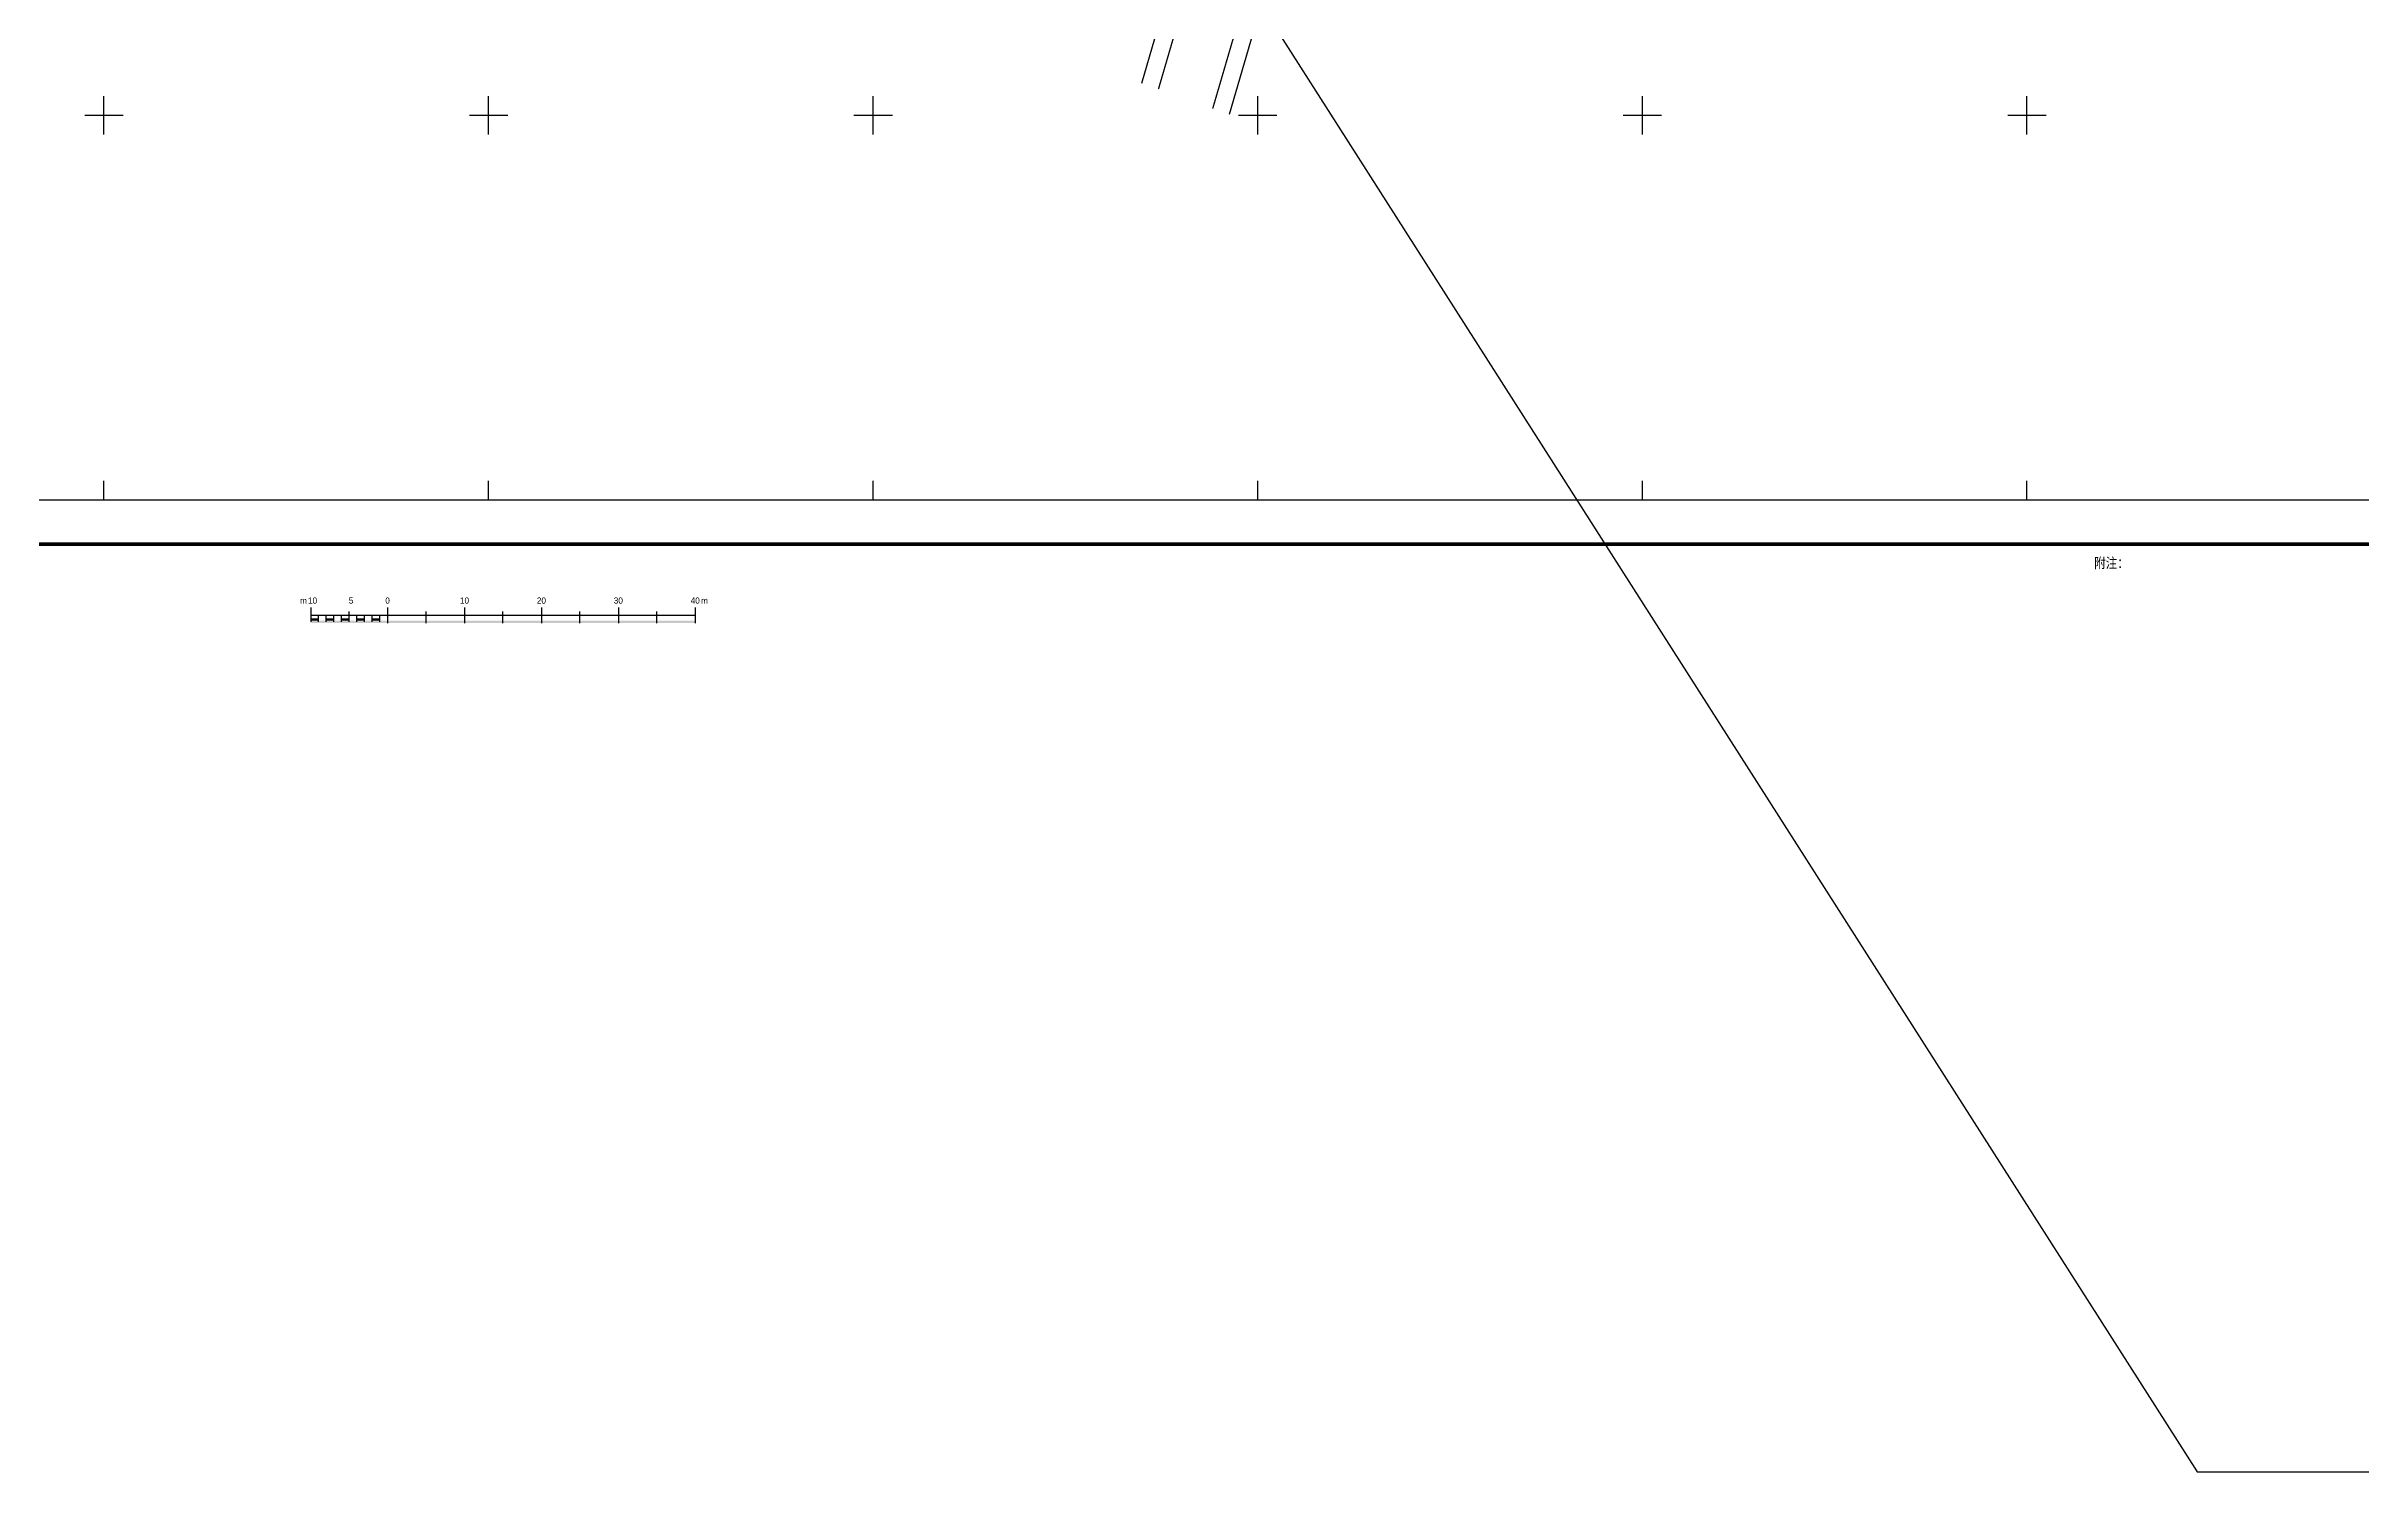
# Model space of a CAD drawing. Extents: x 597216 to 598008, y 3534032 to 3534588.
# Drawn here: x 597434 to 597735.1, y 3534032 to 3534217.3 of the extents above; entities that cross this region are included whole.
import ezdxf
from ezdxf.enums import TextEntityAlignment as Align

# ---------------------------------------------------------------- set-up
doc = ezdxf.new("R2010")
doc.units = 0
doc.layers.get('0').update_dxf_attribs({"linetype": 'CONTINUOUS'})
doc.layers.add('ASSIST', color=7, linetype='CONTINUOUS', plot=False)
doc.layers.add('DLSS', color=4, linetype='CONTINUOUS')
doc.layers.add('TK', color=7, linetype='CONTINUOUS')
doc.styles.add('HZ', font='rs.shx', dxfattribs={"width": 0.8, "bigfont": 'hztxt.shx'})
doc.styles.add('中等线体', font='')
doc.styles.get('中等线体').set_extended_font_data('FZZhongDengXian-Z07S')

msp = doc.modelspace()

# ---------------------------------------------------------------- hatches: boundary and pattern name
at = {"layer": 'TK', "linetype": 'Continuous'}
h = msp.add_hatch(color=256, dxfattribs=at)
h.dxf.hatch_style = 1
h.paths.add_polyline_path([(597469.4, 3534142.92), (597468.4, 3534142.92), (597468.4, 3534142.62), (597469.4, 3534142.62)])
h = msp.add_hatch(color=256, dxfattribs=at)
h.dxf.hatch_style = 1
h.paths.add_polyline_path([(597518.4, 3534142.62), (597468.4, 3534142.62), (597468.4, 3534142.32), (597518.4, 3534142.32)])
h = msp.add_hatch(color=256, dxfattribs=at)
h.dxf.hatch_style = 1
h.paths.add_polyline_path([(597471.4, 3534142.92), (597470.4, 3534142.92), (597470.4, 3534142.62), (597471.4, 3534142.62)])
h = msp.add_hatch(color=256, dxfattribs=at)
h.dxf.hatch_style = 1
h.paths.add_polyline_path([(597473.4, 3534142.92), (597472.4, 3534142.92), (597472.4, 3534142.62), (597473.4, 3534142.62)])
h = msp.add_hatch(color=256, dxfattribs=at)
h.dxf.hatch_style = 1
h.paths.add_polyline_path([(597475.4, 3534142.92), (597474.4, 3534142.92), (597474.4, 3534142.62), (597475.4, 3534142.62)])
h = msp.add_hatch(color=256, dxfattribs=at)
h.dxf.hatch_style = 1
h.paths.add_polyline_path([(597477.4, 3534142.92), (597476.4, 3534142.92), (597476.4, 3534142.62), (597477.4, 3534142.62)])

# ---------------------------------------------------------------- linework, layer by layer
at = {"linetype": 'Continuous', "flags": 128}
msp.add_lwpolyline([(597579.18, 3534242.66), (597713.67, 3534031.99), (598007.72, 3534031.99)], dxfattribs=at)
at = {"layer": 'ASSIST', "linetype": 'Continuous', "flags": 128}
msp.add_lwpolyline([(597576.47, 3534212.51), (597600.13, 3534293.83), (597611.97, 3534291.06), (597587.81, 3534208.42)], dxfattribs=at)
at = {"layer": 'DLSS', "linetype": 'Continuous', "const_width": 0.175, "flags": 128}
for points in [[(597442.97, 3534400.56), (597443.82, 3534400.11), (597462.45, 3534391.62), (597466.16, 3534389.42), (597475.58, 3534383.37), (597480.72, 3534380.65), (597505.1, 3534368.02), (597516, 3534363.78), (597528.24, 3534359.6), (597558.46, 3534344.05), (597566.3, 3534339.89), (597568.36, 3534337.95), (597569.04, 3534336.16), (597569.3, 3534334.99), (597566.03, 3534327.13), (597588.39, 3534314.58), (597605.05, 3534305.31), (597605.5, 3534304.66), (597605.5, 3534303.93), (597578.62, 3534211.73)], [(597585.67, 3534209.19), (597609.85, 3534291.83), (597611.38, 3534293.74), (597613.52, 3534295.14), (597616.58, 3534296.13), (597618.77, 3534296.22), (597620.72, 3534296.03), (597627.47, 3534291.66)]]:
    msp.add_lwpolyline(points, dxfattribs=at)
at = {"layer": 'TK', "linetype": 'Continuous'}
for p, q in [((597441.53, 3534205.82), (597441.53, 3534210.82)), ((597491.53, 3534205.82), (597491.53, 3534210.82)), ((597541.53, 3534205.82), (597541.53, 3534210.82)), ((597591.53, 3534205.82), (597591.53, 3534210.82)), ((597641.53, 3534205.82), (597641.53, 3534210.82)), ((597691.53, 3534205.82), (597691.53, 3534210.82)), ((597439.03, 3534208.32), (597444.03, 3534208.32)), ((597489.03, 3534208.32), (597494.03, 3534208.32)), ((597539.03, 3534208.32), (597544.03, 3534208.32)), ((597589.03, 3534208.32), (597594.03, 3534208.32)), ((597639.03, 3534208.32), (597644.03, 3534208.32)), ((597689.03, 3534208.32), (597694.03, 3534208.32)), ((597441.53, 3534158.32), (597441.53, 3534160.82)), ((597491.53, 3534158.32), (597491.53, 3534160.82)), ((597541.53, 3534158.32), (597541.53, 3534160.82)), ((597591.53, 3534158.32), (597591.53, 3534160.82)), ((597641.53, 3534158.32), (597641.53, 3534160.82)), ((597691.53, 3534158.32), (597691.53, 3534160.82)), ((597468.4, 3534144.32), (597468.4, 3534142.47)), ((597473.4, 3534142.47), (597473.4, 3534143.82)), ((597478.4, 3534144.32), (597478.4, 3534142.32)), ((597483.4, 3534142.32), (597483.4, 3534143.82)), ((597488.4, 3534144.32), (597488.4, 3534142.32)), ((597493.4, 3534142.32), (597493.4, 3534143.82)), ((597498.4, 3534144.32), (597498.4, 3534142.32)), ((597503.4, 3534142.32), (597503.4, 3534143.82)), ((597508.4, 3534144.32), (597508.4, 3534142.32)), ((597513.4, 3534142.32), (597513.4, 3534143.82)), ((597518.4, 3534144.32), (597518.4, 3534142.32)), ((597468.4, 3534143.32), (597518.4, 3534143.32)), ((597469.4, 3534142.47), (597469.4, 3534143.32)), ((597470.4, 3534142.47), (597470.4, 3534143.32)), ((597471.4, 3534142.47), (597471.4, 3534143.32)), ((597472.4, 3534142.47), (597472.4, 3534143.32)), ((597474.4, 3534142.47), (597474.4, 3534143.32)), ((597475.4, 3534142.47), (597475.4, 3534143.32)), ((597476.4, 3534142.47), (597476.4, 3534143.32)), ((597477.4, 3534142.47), (597477.4, 3534143.32))]:
    msp.add_line(p, q, dxfattribs=at)
at = {"layer": 'TK', "linetype": 'Continuous', "const_width": 0.5, "flags": 128}
msp.add_lwpolyline([(597235.78, 3534152.57), (597751.02, 3534152.57), (597751.02, 3534564.11), (597235.78, 3534564.11)], close=True, dxfattribs=at)
at = {"layer": 'TK', "linetype": 'Continuous', "flags": 128}
for points in [[(597241.53, 3534158.32), (597744.34, 3534158.32), (597745.27, 3534558.36), (597241.53, 3534559.29)], [(597241.53, 3534158.32), (597745.27, 3534158.32), (597745.27, 3534558.36), (597241.53, 3534558.36)]]:
    msp.add_lwpolyline(points, close=True, dxfattribs=at)

# ---------------------------------------------------------------- texts
at = {"layer": 'TK', "linetype": 'Continuous', "style": 'HZ'}
msp.add_text('附注： ', height=1.5, dxfattribs=at).set_placement((597700.27, 3534150.82), align=Align.TOP_LEFT)
at = {"layer": 'TK', "linetype": 'Continuous', "style": '中等线体'}
msp.add_text('m', height=0.8, dxfattribs=at).set_placement((597467.9, 3534145.24), align=Align.MIDDLE_RIGHT)
for s, p in [('10', (597468.65, 3534145.24)), ('5', (597473.65, 3534145.24)), ('0', (597478.4, 3534145.24)), ('10', (597488.4, 3534145.24)), ('20', (597498.4, 3534145.24)), ('30', (597508.4, 3534145.24)), ('40', (597518.4, 3534145.24))]:
    msp.add_text(s, height=0.8, dxfattribs=at).set_placement(p, align=Align.MIDDLE)
msp.add_text('m', height=0.8, dxfattribs=at).set_placement((597519.15, 3534145.24), align=Align.MIDDLE_LEFT)

doc.saveas('drawing.dxf')
